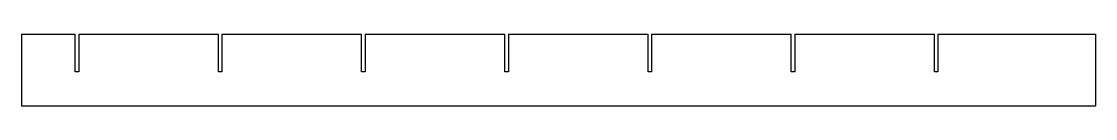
# Model space of a CAD drawing. Extents: x -300 to 300, y -20 to 20.
import ezdxf

# ---------------------------------------------------------------- set-up
doc = ezdxf.new("R2010")
doc.units = 0
doc.layers.add('MODELSKETCH_VISIBLE', color=7, linetype='CONTINUOUS')

msp = doc.modelspace()

# ---------------------------------------------------------------- linework, layer by layer
at = {"layer": 'MODELSKETCH_VISIBLE'}
for p, q in [((-300, 20), (-270, 20)), ((-300, 20), (-300, -20)), ((-270, -1), (-270, 20)), ((-268, 20), (-190, 20)), ((-268, 20), (-268, -1)), ((-190, -1), (-190, 20)), ((-188, 20), (-110, 20)), ((-188, 20), (-188, -1)), ((-110, -1), (-110, 20)), ((-108, 20), (-30, 20)), ((-108, 20), (-108, -1)), ((-30, -1), (-30, 20)), ((-28, 20), (50, 20)), ((-28, 20), (-28, -1)), ((50, -1), (50, 20)), ((52, 20), (130, 20)), ((52, 20), (52, -1)), ((130, -1), (130, 20)), ((132, 20), (210, 20)), ((132, 20), (132, -1)), ((210, -1), (210, 20)), ((212, 20), (300, 20)), ((212, 20), (212, -1)), ((300, 20), (300, -20)), ((-268, -1), (-270, -1)), ((-188, -1), (-190, -1)), ((-108, -1), (-110, -1)), ((-28, -1), (-30, -1)), ((52, -1), (50, -1)), ((132, -1), (130, -1)), ((212, -1), (210, -1)), ((-300, -20), (300, -20))]:
    msp.add_line(p, q, dxfattribs=at)

doc.saveas('drawing.dxf')
